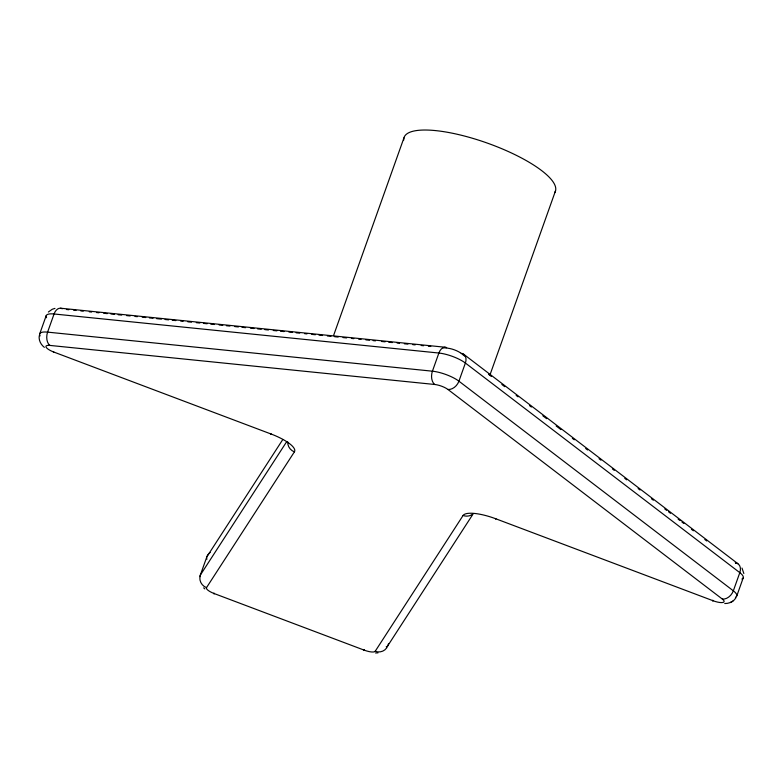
<?xml version="1.0" encoding="UTF-8"?>
<svg xmlns="http://www.w3.org/2000/svg" width="783" height="783" viewBox="0 0 783 783"><rect width="100%" height="100%" fill="white"/><g stroke="black" fill="none" stroke-linecap="round" stroke-linejoin="round"><path stroke-width="1.17" d="M39.248 335.701C38.543 340.194 40.824 344.657 44.357 347.358M736.832 595.804L743.292 577.648M39.737 333.803L46.197 315.647M333.499 335.731L403.95 137.896M388.603 643.469L387.8 645.74A20.074 5.638 19.6 0 1 386.215 646.797M489.952 374.969L555.548 190.739M282.829 439.469L206.829 556.879L200.36 575.035A20.074 5.638 19.6 0 0 200.223 576.64M286.275 442.307L200.36 575.035A10.032 9.611 32.9 0 0 206.506 587.641A10.032 2.819 19.6 0 0 214.307 593.602L364.252 650.164A10.032 2.819 19.6 0 0 375.194 651.28A10.032 9.611 32.9 0 0 387.8 645.74L473.049 514.04M206.506 587.641L294.398 451.86A10.032 9.611 32.9 0 1 287.733 441.876M375.194 651.28L463.086 515.488A10.032 9.611 32.9 0 0 472.394 514.343M736 597.664C733.749 601.589 729.188 603.644 724.755 603.536M48.37 312.026L52.216 309.265L54.967 308.394M730.451 602.519L732.947 601.109M377.993 652.856L375.517 652.973M60.555 308.208L445.37 347.261M66.418 309.481L68.826 309.725M73.631 310.215L76.039 310.459M80.855 310.949L83.252 311.194M89.272 311.8L91.67 312.045M96.485 312.534L98.893 312.779M103.699 313.269L107.31 313.631M110.912 314.003L114.524 314.365M118.125 314.737L121.737 315.099M126.552 315.588L130.154 315.95M134.97 316.44L137.368 316.684M142.183 317.174L145.785 317.536M149.396 317.908L153.008 318.27M156.61 318.642L161.425 319.131M165.027 319.493L168.639 319.856M172.24 320.227L175.852 320.59M180.667 321.079L183.065 321.324M187.881 321.813L191.483 322.175M196.298 322.665L199.9 323.036M203.511 323.399L207.123 323.761M210.725 324.133L214.336 324.495M219.142 324.984L222.754 325.356M226.356 325.718L229.967 326.08M234.783 326.57L238.384 326.942M241.996 327.304L245.598 327.676M250.413 328.155L254.015 328.527M257.627 328.889L261.238 329.261M264.84 329.623L268.452 329.986M273.257 330.475L276.869 330.847M280.471 331.209L284.082 331.581M288.898 332.061L292.499 332.432M296.111 332.795L299.713 333.166M304.528 333.656L306.936 333.901M311.742 334.38L315.353 334.752M318.955 335.114L322.567 335.486M327.372 335.976L330.984 336.338M334.586 336.7L338.197 337.072M343.013 337.561L346.615 337.923M351.43 338.413L353.828 338.657M358.643 339.147L361.051 339.391M365.857 339.881L369.468 340.243M373.07 340.605L375.478 340.85M381.487 341.466L385.099 341.828M388.701 342.2L392.312 342.562M397.128 343.052L399.526 343.297M404.341 343.786L407.943 344.148M412.758 344.637L415.166 344.882M421.176 345.489L423.583 345.734M428.389 346.223L430.797 346.468M442.816 347.691L446.427 348.053M294.398 451.86A30.106 8.447 19.6 0 0 270.987 433.978L53.831 352.056A10.032 2.819 19.6 0 1 46.148 347.29A10.032 2.819 19.6 0 1 49.887 345.42L434.702 384.473A10.032 2.819 19.6 0 1 447.954 389.474L722.376 599.103A10.032 2.819 19.6 0 1 722.699 602.509A10.032 2.819 19.6 0 1 713.068 600.737L495.913 518.826A10.032 0.636 -69.3 0 1 495.58 518.669M463.507 354.102L737.919 563.731M461.833 353.906L464.701 356.089M488.514 374.284L491.372 376.466M501.854 384.473L504.712 386.655M516.154 395.395L518.052 396.844M529.484 405.584L531.393 407.043M542.825 415.773L546.642 418.68M556.165 425.962L560.931 429.603M572.363 438.333L574.272 439.792M585.704 448.522L587.612 449.98M599.044 458.721L600.952 460.169M612.384 468.909L614.293 470.358M624.775 478.364L626.674 479.822M638.116 488.563L640.014 490.011M651.446 498.751L653.355 500.2M664.787 508.94L666.695 510.399M668.604 511.847L670.502 513.305M678.127 519.129L680.035 520.587M681.944 522.036L683.843 523.494M691.467 529.318L693.376 530.776M704.808 539.507L706.716 540.965M203.658 587.847L204.833 588.904M741.99 568.047L743.85 573.528M403.744 140.04A80.297 22.531 19.6 0 1 485.401 142.418A80.297 22.531 19.6 0 1 554.726 192.598M214.307 593.602A10.032 0.636 -69.3 0 1 214.043 593.103M364.252 650.164A10.032 0.636 -69.3 0 1 363.987 649.665M53.831 352.056A10.032 0.636 -69.3 0 1 53.498 351.91M270.987 433.978A10.032 0.636 -69.3 0 1 270.722 433.479M463.086 515.488A30.106 8.447 19.6 0 1 495.913 518.826M713.068 600.737A10.032 0.636 -69.3 0 1 712.804 600.238M434.702 384.473A10.032 6.342 -84.2 0 1 432.422 371.191L438.881 353.035A10.032 6.342 -84.2 0 1 447.631 348.181A10.032 2.819 19.6 0 1 460.453 352.859M40.119 335.878A20.074 5.638 19.6 0 1 47.597 332.129L432.422 371.191A20.074 5.638 19.6 0 1 458.926 381.184L733.338 590.813A20.074 5.638 19.6 0 1 735.433 597.214M49.887 345.42A10.032 6.342 -84.2 0 1 47.597 332.129L54.066 313.983A10.032 6.342 -84.2 0 1 62.307 308.776M46.579 317.732A20.074 5.638 19.6 0 1 54.066 313.983L438.881 353.035A20.074 5.638 19.6 0 1 465.386 363.038L739.808 572.657A20.074 5.638 19.6 0 1 741.893 579.068M722.376 599.103A10.032 7.253 -52.6 0 0 733.338 590.813L739.808 572.657A10.032 7.253 -52.6 0 0 735.296 562.801M447.954 389.474A10.032 7.253 -52.6 0 0 458.926 381.184L465.386 363.038A10.032 7.253 -52.6 0 0 460.884 353.172M206.986 559.16A20.074 5.638 19.6 0 1 206.829 556.879A10.032 9.611 32.9 0 1 210.128 552.495M735.687 563.104A10.032 2.819 19.6 0 1 736.03 563.408"/></g></svg>
